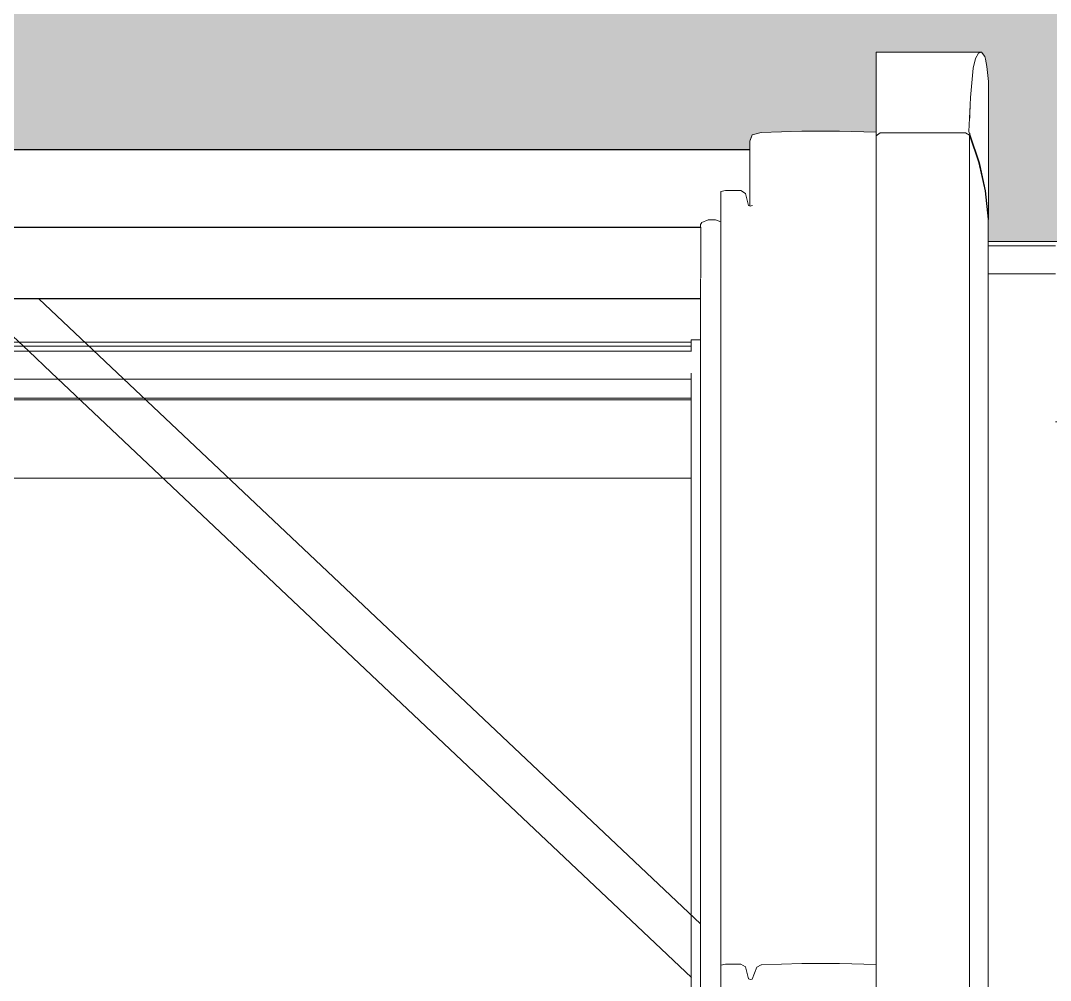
# Model space of a CAD drawing. Header units: metres. Extents: x -208 to 1512, y -277 to 123.
# Drawn here: x 16.6498 to 17.0942, y -2.5162 to -2.1022 of the extents above; entities that cross this region are included whole.
import ezdxf

# ---------------------------------------------------------------- set-up
doc = ezdxf.new("R2010")
doc.units = ezdxf.units.M
doc.header["$MEASUREMENT"] = 0
doc.linetypes.add('Wipeout_Contour', pattern=[1, 0, -1])
doc.layers.add('325 Dachfenster', color=7, linetype='Continuous')
doc.layers.add('330 Dachaufbau', color=7, linetype='Continuous')

# ---------------------------------------------------------------- blocks, each defined once
blk = doc.blocks.new('Dachfläche_22_4', base_point=(12.655, -4.6))
at = {"layer": '330 Dachaufbau', "linetype": 'Continuous', "lineweight": 0, "true_color": 0x000000}
h = blk.add_hatch(color=18, dxfattribs=at)
h.paths.add_polyline_path([(18.84003, -4.5), (18.83988, -4.54333), (18.83969, -4.6), (18.97043, -4.6), (18.98599, 0.07), (17.955, 0.07), (17.955, -0.77152), (16.205, -0.77152), (16.205, 0.07), (15.195, 0.07), (15.195, -0.4), (15.505, -0.4), (15.505, -0.73528), (12.655, -0.73528), (12.655, -4.5)])
h.paths.add_polyline_path([(17.93, -3.79873), (16.23, -3.79873), (16.23, -2.1975), (17.93, -2.1975)], flags=0)
h.paths.add_polyline_path([(14.99185, -2.1975), (14.99185, -3.79873), (13.29185, -3.79873), (13.29185, -2.1975)], flags=0)
at = {"color": 254, "linetype": 'Wipeout_Contour', "lineweight": 0, "ltscale": 68.932781}
blk.add_wipeout([(17.93, -2.22224), (17.93, -2.1975), (16.23, -2.1975), (16.23, -2.22224)], dxfattribs=at).dxf.layer = '330 Dachaufbau'
at = {"color": 254, "linetype": 'Wipeout_Contour', "lineweight": 0, "ltscale": 68.962485}
blk.add_wipeout([(17.93, -2.27528), (17.93, -2.2576), (16.23, -2.2576), (16.23, -2.27528)], dxfattribs=at).dxf.layer = '330 Dachaufbau'
at = {"layer": '330 Dachaufbau', "color": 7, "linetype": 'Continuous', "lineweight": 18, "flags": 128}
for points in [[(17.93, -2.1975), (16.23, -2.1975)], [(16.23, -2.27528), (17.93, -2.27528)]]:
    blk.add_lwpolyline(points, dxfattribs=at)
at = {"color": 254, "linetype": 'Wipeout_Contour', "lineweight": 0, "ltscale": 68.948603}
blk.add_wipeout([(17.93, -2.2576), (17.93, -2.22224), (16.23, -2.22224), (16.23, -2.2576)], dxfattribs=at).dxf.layer = '330 Dachaufbau'
blk = doc.blocks.new('VELUX SlopeRoofBundle[16]_4')
at = {"color": 254, "linetype": 'Wipeout_Contour', "lineweight": 0, "ltscale": 68.746738}
blk.add_wipeout([(17.01905, -2.13533), (17.05968, -2.13533), (17.06089, -2.1228), (17.01905, -2.1228)], dxfattribs=at).dxf.layer = '325 Dachfenster'
at = {"color": 254, "linetype": 'Wipeout_Contour', "lineweight": 0, "ltscale": 134.351918}
blk.add_wipeout([(16.34035, -2.2132), (16.34045, -2.21347), (16.34045, -2.21425), (16.94325, -2.21425), (16.94325, -2.21347), (16.94335, -2.2132), (16.94335, -2.21235), (16.34035, -2.21235)], dxfattribs=at).dxf.layer = '325 Dachfenster'
at = {"color": 254, "linetype": 'Wipeout_Contour', "lineweight": 0, "ltscale": 86.564569}
blk.add_wipeout([(17.06735, -2.21148), (17.06735, -2.21296), (17.06735, -2.22338), (17.08185, -2.22338), (17.08185, -2.21147)], dxfattribs=at).dxf.layer = '325 Dachfenster'
at = {"color": 254, "linetype": 'Wipeout_Contour', "lineweight": 0, "ltscale": 67.192939}
blk.add_wipeout([(16.34045, -2.22217), (16.94325, -2.22217), (16.94325, -2.2221), (16.34045, -2.2221)], dxfattribs=at).dxf.layer = '325 Dachfenster'
at = {"color": 254, "linetype": 'Wipeout_Contour', "lineweight": 0, "ltscale": 68.637783}
blk.add_wipeout([(16.95205, -2.50968), (16.95205, -2.69331), (16.95395, -2.69331), (16.95395, -2.50919)], dxfattribs=at).dxf.layer = '325 Dachfenster'
at = {"color": 254, "linetype": 'Wipeout_Contour', "lineweight": 0, "ltscale": 68.684308}
blk.add_wipeout([(16.96395, -2.51562), (16.96395, -2.69331), (16.96475, -2.69331), (16.96475, -2.51591)], dxfattribs=at).dxf.layer = '325 Dachfenster'
at = {"color": 254, "linetype": 'Wipeout_Contour', "lineweight": 0, "ltscale": 67.18753}
blk.add_wipeout([(16.34035, -2.21235), (16.94335, -2.21235), (16.94335, -2.2115), (16.34035, -2.2115)], dxfattribs=at).dxf.layer = '325 Dachfenster'
at = {"color": 254, "linetype": 'Wipeout_Contour', "lineweight": 0, "ltscale": 67.192207}
blk.add_wipeout([(16.34045, -2.21934), (16.34045, -2.2221), (16.94325, -2.2221), (16.94325, -2.21934)], dxfattribs=at).dxf.layer = '325 Dachfenster'
at = {"color": 254, "linetype": 'Wipeout_Contour', "lineweight": 0, "ltscale": 175.679304}
blk.add_wipeout([(17.06735, -2.22338), (17.06735, -2.75824), (17.06755, -2.76012), (17.06755, -2.76014), (17.06815, -2.76329), (17.06945, -2.77719), (17.06945, -2.79316), (17.06948, -2.84047), (17.08185, -2.84047), (17.08185, -2.22338)], dxfattribs=at).dxf.layer = '325 Dachfenster'
at = {"color": 254, "linetype": 'Wipeout_Contour', "lineweight": 0, "ltscale": 68.68742}
blk.add_wipeout([(16.96475, -2.51591), (16.96475, -2.69331), (16.96555, -2.69331), (16.96555, -2.51569)], dxfattribs=at).dxf.layer = '325 Dachfenster'
at = {"color": 254, "linetype": 'Wipeout_Contour', "lineweight": 0, "ltscale": 67.186012}
blk.add_wipeout([(16.34035, -2.2115), (16.94335, -2.2115), (16.94335, -2.20648), (16.34035, -2.20648)], dxfattribs=at).dxf.layer = '325 Dachfenster'
at = {"color": 254, "linetype": 'Wipeout_Contour', "lineweight": 0, "ltscale": 85.656647}
blk.add_wipeout([(17.08185, -2.22338), (17.09635, -2.22338), (17.09635, -2.21296), (17.09635, -2.21148), (17.08185, -2.21147)], dxfattribs=at).dxf.layer = '325 Dachfenster'
at = {"color": 254, "linetype": 'Wipeout_Contour', "lineweight": 0, "ltscale": 67.189046}
blk.add_wipeout([(16.34045, -2.21531), (16.94325, -2.21531), (16.94325, -2.21425), (16.34045, -2.21425)], dxfattribs=at).dxf.layer = '325 Dachfenster'
at = {"color": 254, "linetype": 'Wipeout_Contour', "lineweight": 0, "ltscale": 68.682794}
blk.add_wipeout([(16.96265, -2.51046), (16.96265, -2.69331), (16.96395, -2.69331), (16.96395, -2.51562)], dxfattribs=at).dxf.layer = '325 Dachfenster'
at = {"color": 254, "linetype": 'Wipeout_Contour', "lineweight": 0, "ltscale": 67.189492}
blk.add_wipeout([(16.34045, -2.21531), (16.34045, -2.21595), (16.94325, -2.21595), (16.94325, -2.21531)], dxfattribs=at).dxf.layer = '325 Dachfenster'
at = {"color": 254, "linetype": 'Wipeout_Contour', "lineweight": 0, "ltscale": 171.012503}
blk.add_wipeout([(17.08185, -2.22338), (17.08185, -2.84047), (17.09423, -2.84047), (17.09425, -2.79316), (17.09425, -2.77719), (17.09555, -2.76329), (17.09615, -2.76014), (17.09615, -2.76012), (17.09635, -2.75824), (17.09635, -2.22338)], dxfattribs=at).dxf.layer = '325 Dachfenster'
at = {"color": 254, "linetype": 'Wipeout_Contour', "lineweight": 0, "ltscale": 68.654228}
blk.add_wipeout([(16.95395, -2.69331), (16.96055, -2.69331), (16.96055, -2.50919), (16.95395, -2.50919)], dxfattribs=at).dxf.layer = '325 Dachfenster'
at = {"color": 254, "linetype": 'Wipeout_Contour', "lineweight": 0, "ltscale": 68.695451}
blk.add_wipeout([(16.96555, -2.51569), (16.96555, -2.69331), (16.96755, -2.69331), (16.96755, -2.51053)], dxfattribs=at).dxf.layer = '325 Dachfenster'
at = {"color": 254, "linetype": 'Wipeout_Contour', "lineweight": 0, "ltscale": 67.190761}
blk.add_wipeout([(16.34045, -2.21934), (16.94325, -2.21934), (16.94325, -2.21666), (16.34045, -2.21666)], dxfattribs=at).dxf.layer = '325 Dachfenster'
at = {"color": 254, "linetype": 'Wipeout_Contour', "lineweight": 0, "ltscale": 68.672439}
blk.add_wipeout([(16.96055, -2.50919), (16.96055, -2.69331), (16.96265, -2.69331), (16.96265, -2.51046)], dxfattribs=at).dxf.layer = '325 Dachfenster'
at = {"color": 254, "linetype": 'Wipeout_Contour', "lineweight": 0, "ltscale": 68.699367}
blk.add_wipeout([(16.96755, -2.51053), (16.96755, -2.69331), (16.96935, -2.69331), (16.96935, -2.50947)], dxfattribs=at).dxf.layer = '325 Dachfenster'
at = {"color": 254, "linetype": 'Wipeout_Contour', "lineweight": 0, "ltscale": 68.53981}
blk.add_wipeout([(16.96475, -2.18222), (16.96395, -2.18194), (16.96395, -2.51562), (16.96475, -2.51591)], dxfattribs=at).dxf.layer = '325 Dachfenster'
at = {"color": 254, "linetype": 'Wipeout_Contour', "lineweight": 0, "ltscale": 67.189848}
blk.add_wipeout([(16.34045, -2.21595), (16.34045, -2.21666), (16.94325, -2.21666), (16.94325, -2.21595)], dxfattribs=at).dxf.layer = '325 Dachfenster'
at = {"color": 254, "linetype": 'Wipeout_Contour', "lineweight": 0, "ltscale": 68.737285}
blk.add_wipeout([(16.96935, -2.50947), (16.96935, -2.69331), (16.98695, -2.69331), (16.98695, -2.50891)], dxfattribs=at).dxf.layer = '325 Dachfenster'
at = {"color": 254, "linetype": 'Wipeout_Contour', "lineweight": 0, "ltscale": 101.894032}
blk.add_wipeout([(16.96545, -2.18204), (16.96475, -2.18222), (16.96475, -2.51591), (16.96555, -2.51569), (16.96555, -2.18197), (16.96545, -2.182)], dxfattribs=at).dxf.layer = '325 Dachfenster'
at = {"color": 254, "linetype": 'Wipeout_Contour', "lineweight": 0, "ltscale": 68.803615}
blk.add_wipeout([(16.98695, -2.50891), (16.98695, -2.69331), (17.00315, -2.69331), (17.00315, -2.50891)], dxfattribs=at).dxf.layer = '325 Dachfenster'
at = {"color": 254, "linetype": 'Wipeout_Contour', "lineweight": 0, "ltscale": 68.533458}
blk.add_wipeout([(16.96265, -2.17678), (16.96265, -2.51046), (16.96395, -2.51562), (16.96395, -2.18194)], dxfattribs=at).dxf.layer = '325 Dachfenster'
at = {"color": 254, "linetype": 'Wipeout_Contour', "lineweight": 0, "ltscale": 85.632537}
blk.add_wipeout([(17.00315, -2.69331), (17.01905, -2.69331), (17.01905, -2.63963), (17.01905, -2.50942), (17.00315, -2.50891)], dxfattribs=at).dxf.layer = '325 Dachfenster'
at = {"color": 254, "linetype": 'Wipeout_Contour', "lineweight": 0, "ltscale": 68.508169}
blk.add_wipeout([(16.95395, -2.1755), (16.95395, -2.50919), (16.96055, -2.50919), (16.96055, -2.1755)], dxfattribs=at).dxf.layer = '325 Dachfenster'
at = {"color": 254, "linetype": 'Wipeout_Contour', "lineweight": 0, "ltscale": 68.546126}
blk.add_wipeout([(16.96555, -2.18197), (16.96555, -2.51569), (16.96755, -2.51053), (16.96755, -2.17681)], dxfattribs=at).dxf.layer = '325 Dachfenster'
at = {"color": 254, "linetype": 'Wipeout_Contour', "lineweight": 0, "ltscale": 68.721405}
blk.add_wipeout([(17.01905, -2.1757), (17.00315, -2.17519), (17.00315, -2.50891), (17.01905, -2.50942)], dxfattribs=at).dxf.layer = '325 Dachfenster'
at = {"layer": '325 Dachfenster', "linetype": 'Continuous', "lineweight": 0, "flags": 128}
for points in [[(16.96395, -2.51562), (16.96475, -2.51591)], [(16.96475, -2.51591), (16.96555, -2.51569)]]:
    blk.add_lwpolyline(points, dxfattribs=at)
at = {"color": 254, "linetype": 'Wipeout_Contour', "lineweight": 0, "ltscale": 68.49134}
blk.add_wipeout([(16.95205, -2.50968), (16.95395, -2.50919), (16.95395, -2.1755), (16.95205, -2.176)], dxfattribs=at).dxf.layer = '325 Dachfenster'
at = {"color": 254, "linetype": 'Wipeout_Contour', "lineweight": 0, "ltscale": 68.525519}
blk.add_wipeout([(16.96055, -2.50919), (16.96265, -2.51046), (16.96265, -2.17678), (16.96055, -2.1755)], dxfattribs=at).dxf.layer = '325 Dachfenster'
at = {"color": 254, "linetype": 'Wipeout_Contour', "lineweight": 0, "ltscale": 68.590904}
blk.add_wipeout([(16.96935, -2.50947), (16.98695, -2.50891), (16.98695, -2.17519), (16.96935, -2.17575)], dxfattribs=at).dxf.layer = '325 Dachfenster'
at = {"layer": '325 Dachfenster', "linetype": 'Continuous', "lineweight": 0, "flags": 128}
for points in [[(16.96055, -2.50919), (16.96265, -2.51046)], [(16.96265, -2.51046), (16.96395, -2.51562)]]:
    blk.add_lwpolyline(points, dxfattribs=at)
at = {"color": 254, "linetype": 'Wipeout_Contour', "lineweight": 0, "ltscale": 68.552714}
blk.add_wipeout([(16.96755, -2.17681), (16.96755, -2.51053), (16.96935, -2.50947), (16.96935, -2.17575)], dxfattribs=at).dxf.layer = '325 Dachfenster'
at = {"color": 254, "linetype": 'Wipeout_Contour', "lineweight": 0, "ltscale": 68.657779}
blk.add_wipeout([(16.98695, -2.50891), (17.00315, -2.50891), (17.00315, -2.17519), (16.98695, -2.17519)], dxfattribs=at).dxf.layer = '325 Dachfenster'
at = {"color": 254, "linetype": 'Wipeout_Contour', "lineweight": 0, "ltscale": 235.247774}
blk.add_wipeout([(16.33165, -2.18898), (16.33405, -2.18816), (16.33715, -2.18823), (16.33995, -2.18936), (16.34045, -2.19021), (16.34045, -2.19134), (16.94325, -2.19134), (16.94325, -2.19021), (16.94375, -2.18936), (16.94655, -2.18823), (16.94965, -2.18816), (16.95205, -2.18898), (16.95205, -2.18441), (16.33165, -2.18441)], dxfattribs=at).dxf.layer = '325 Dachfenster'
at = {"layer": '325 Dachfenster', "linetype": 'Continuous', "lineweight": 0, "flags": 128}
for points in [[(16.96555, -2.51569), (16.96755, -2.51053)], [(16.96755, -2.51053), (16.96935, -2.50947)]]:
    blk.add_lwpolyline(points, dxfattribs=at)
at = {"color": 254, "linetype": 'Wipeout_Contour', "lineweight": 0, "ltscale": 119.631853}
blk.add_wipeout([(16.96455, -2.15426), (16.96455, -2.18215), (16.96475, -2.18222), (16.96545, -2.18204), (16.96545, -2.182), (16.96553, -2.18198), (16.96555, -2.1819)], dxfattribs=at).dxf.layer = '325 Dachfenster'
at = {"color": 254, "linetype": 'Wipeout_Contour', "lineweight": 0, "ltscale": 68.543658}
blk.add_wipeout([(16.95205, -2.18898), (16.94965, -2.18816), (16.94965, -2.69331), (16.95205, -2.69331)], dxfattribs=at).dxf.layer = '325 Dachfenster'
at = {"color": 254, "linetype": 'Wipeout_Contour', "lineweight": 0, "ltscale": 67.179669}
blk.add_wipeout([(16.34035, -2.20216), (16.94335, -2.20216), (16.94335, -2.19156), (16.34035, -2.19156)], dxfattribs=at).dxf.layer = '325 Dachfenster'
at = {"layer": '325 Dachfenster', "linetype": 'Continuous', "lineweight": 0, "flags": 128}
blk.add_lwpolyline([(16.95205, -2.50968), (16.95395, -2.50919), (16.96055, -2.50919)], dxfattribs=at)
at = {"color": 254, "linetype": 'Wipeout_Contour', "lineweight": 0, "ltscale": 50.771417}
blk.add_wipeout([(16.96455, -2.15426), (16.96556, -2.15159), (16.96555, -2.1515)], dxfattribs=at).dxf.layer = '325 Dachfenster'
at = {"color": 254, "linetype": 'Wipeout_Contour', "lineweight": 0, "ltscale": 67.176746}
blk.add_wipeout([(16.34035, -2.19156), (16.94335, -2.19156), (16.94335, -2.19134), (16.34035, -2.19134)], dxfattribs=at).dxf.layer = '325 Dachfenster'
at = {"color": 254, "linetype": 'Wipeout_Contour', "lineweight": 0, "ltscale": 67.183543}
blk.add_wipeout([(16.34035, -2.20216), (16.34035, -2.20648), (16.94335, -2.20648), (16.94335, -2.20216)], dxfattribs=at).dxf.layer = '325 Dachfenster'
at = {"color": 254, "linetype": 'Wipeout_Contour', "lineweight": 0, "ltscale": 68.757735}
blk.add_wipeout([(16.96556, -2.15159), (16.96455, -2.15426), (16.96555, -2.1819), (16.96755, -2.17681)], dxfattribs=at).dxf.layer = '325 Dachfenster'
at = {"color": 254, "linetype": 'Wipeout_Contour', "lineweight": 0, "ltscale": 138.232931}
blk.add_wipeout([(16.94325, -2.69331), (16.94375, -2.69331), (16.94375, -2.18936), (16.94325, -2.19021), (16.94325, -2.19134), (16.94335, -2.19134), (16.94335, -2.2132), (16.94325, -2.21347)], dxfattribs=at).dxf.layer = '325 Dachfenster'
at = {"color": 254, "linetype": 'Wipeout_Contour', "lineweight": 0, "ltscale": 50.783199}
blk.add_wipeout([(16.96555, -2.1515), (16.96935, -2.17575), (16.96935, -2.15044)], dxfattribs=at).dxf.layer = '325 Dachfenster'
at = {"color": 254, "linetype": 'Wipeout_Contour', "lineweight": 0, "ltscale": 68.521222}
blk.add_wipeout([(16.94375, -2.18936), (16.94375, -2.69331), (16.94655, -2.69331), (16.94655, -2.18823)], dxfattribs=at).dxf.layer = '325 Dachfenster'
at = {"layer": '325 Dachfenster', "linetype": 'Continuous', "lineweight": 0, "flags": 128}
for points in [[(16.94325, -2.19021), (16.94375, -2.18936)], [(16.94325, -2.19021), (16.94325, -2.19134)], [(16.34035, -2.19134), (16.94335, -2.19134)], [(16.94335, -2.19156), (16.94335, -2.19134)], [(16.94335, -2.2132), (16.94335, -2.21235), (16.94335, -2.2115), (16.94335, -2.20648), (16.94335, -2.20216), (16.94335, -2.19156)]]:
    blk.add_lwpolyline(points, dxfattribs=at)
at = {"color": 254, "linetype": 'Wipeout_Contour', "lineweight": 0, "ltscale": 51.372067}
blk.add_wipeout([(16.96555, -2.1515), (16.96755, -2.17681), (16.96935, -2.17575)], dxfattribs=at).dxf.layer = '325 Dachfenster'
at = {"color": 254, "linetype": 'Wipeout_Contour', "lineweight": 0, "ltscale": 68.532512}
blk.add_wipeout([(16.94655, -2.18823), (16.94655, -2.69331), (16.94965, -2.69331), (16.94965, -2.18816)], dxfattribs=at).dxf.layer = '325 Dachfenster'
at = {"color": 254, "linetype": 'Wipeout_Contour', "lineweight": 0, "ltscale": 134.722617}
blk.add_wipeout([(16.34045, -2.51658), (16.52759, -2.69331), (16.75611, -2.69331), (16.94325, -2.51658), (16.94325, -2.49183), (16.65773, -2.22217), (16.62598, -2.22217), (16.34045, -2.49183)], dxfattribs=at).dxf.layer = '325 Dachfenster'
at = {"layer": '325 Dachfenster', "linetype": 'Continuous', "lineweight": 0, "flags": 128}
for points in [[(16.96455, -2.15426), (16.96555, -2.1515)], [(16.94375, -2.18936), (16.94655, -2.18823)], [(16.94655, -2.18823), (16.94965, -2.18816)], [(16.94965, -2.18816), (16.95205, -2.18898)]]:
    blk.add_lwpolyline(points, dxfattribs=at)
at = {"color": 254, "linetype": 'Wipeout_Contour', "lineweight": 0, "ltscale": 68.4896}
blk.add_wipeout([(16.96935, -2.17575), (16.98695, -2.17519), (16.98695, -2.14987), (16.96935, -2.15044)], dxfattribs=at).dxf.layer = '325 Dachfenster'
at = {"color": 254, "linetype": 'Wipeout_Contour', "lineweight": 0, "ltscale": 67.162825}
blk.add_wipeout([(16.31915, -2.1579), (16.31915, -2.16985), (16.96455, -2.16985), (16.96455, -2.1579)], dxfattribs=at).dxf.layer = '325 Dachfenster'
at = {"color": 254, "linetype": 'Wipeout_Contour', "lineweight": 0, "ltscale": 50.476947}
blk.add_wipeout([(16.65773, -2.22217), (16.94325, -2.49183), (16.94325, -2.22217)], dxfattribs=at).dxf.layer = '325 Dachfenster'
at = {"layer": '325 Dachfenster', "linetype": 'Continuous', "lineweight": 0, "flags": 128}
for points in [[(16.94325, -2.21347), (16.94325, -2.69331)], [(16.34045, -2.2221), (16.94325, -2.2221)], [(16.34045, -2.22217), (16.94325, -2.22217)], [(16.65773, -2.22217), (16.94325, -2.49183)], [(16.64185, -2.23405), (16.65331, -2.24487), (16.66304, -2.25406), (16.93929, -2.51496)], [(16.93935, -2.23992), (16.93915, -2.24013)], [(16.94325, -2.23992), (16.93935, -2.23992)], [(16.34455, -2.24098), (16.93915, -2.24098)], [(16.34455, -2.24268), (16.93915, -2.24268)], [(16.93915, -2.24013), (16.93915, -2.24487)], [(16.34442, -2.24487), (16.93929, -2.24487)], [(16.34455, -2.25689), (16.93915, -2.25689)], [(16.93915, -2.25435), (16.93915, -2.69331)], [(16.34455, -2.26502), (16.93915, -2.26502)], [(16.34455, -2.2658), (16.93915, -2.2658)], [(16.34455, -2.29953), (16.93915, -2.29953)]]:
    blk.add_lwpolyline(points, dxfattribs=at)
at = {"color": 254, "linetype": 'Wipeout_Contour', "lineweight": 0, "ltscale": 68.557869}
blk.add_wipeout([(16.98695, -2.17519), (17.00315, -2.17519), (17.00315, -2.14987), (16.98695, -2.14987)], dxfattribs=at).dxf.layer = '325 Dachfenster'
at = {"color": 254, "linetype": 'Wipeout_Contour', "lineweight": 0, "ltscale": 67.159621}
blk.add_wipeout([(16.31915, -2.1579), (16.96455, -2.1579), (16.96455, -2.15783), (16.31915, -2.15783)], dxfattribs=at).dxf.layer = '325 Dachfenster'
at = {"color": 254, "linetype": 'Wipeout_Contour', "lineweight": 0, "ltscale": 268.681121}
blk.add_wipeout([(16.96455, -2.16985), (16.31915, -2.16985), (16.31915, -2.18215), (16.31975, -2.18194), (16.32105, -2.17678), (16.32315, -2.1755), (16.32975, -2.1755), (16.33165, -2.176), (16.33165, -2.18441), (16.95205, -2.18441), (16.95205, -2.176), (16.95395, -2.1755), (16.96055, -2.1755), (16.96265, -2.17678), (16.96395, -2.18194), (16.96455, -2.18215)], dxfattribs=at).dxf.layer = '325 Dachfenster'
at = {"layer": '325 Dachfenster', "linetype": 'Continuous', "lineweight": 0, "flags": 128}
for points in [[(16.31915, -2.15783), (16.96455, -2.15783)], [(16.95205, -2.176), (16.95395, -2.1755), (16.96055, -2.1755)], [(16.95205, -2.176), (16.95205, -2.50968), (16.95205, -2.69331)], [(16.96055, -2.1755), (16.96265, -2.17678)]]:
    blk.add_lwpolyline(points, dxfattribs=at)
at = {"color": 254, "linetype": 'Wipeout_Contour', "lineweight": 0, "ltscale": 68.620678}
blk.add_wipeout([(17.00315, -2.17519), (17.01905, -2.1757), (17.01905, -2.15039), (17.00315, -2.14987)], dxfattribs=at).dxf.layer = '325 Dachfenster'
at = {"color": 254, "linetype": 'Wipeout_Contour', "lineweight": 0, "ltscale": 69.533063}
blk.add_wipeout([(16.96555, -2.1819), (16.96553, -2.18198), (16.96555, -2.18197), (16.96755, -2.17681)], dxfattribs=at).dxf.layer = '325 Dachfenster'
at = {"layer": '325 Dachfenster', "linetype": 'Continuous', "lineweight": 0, "flags": 128}
for points in [[(16.96455, -2.18215), (16.96455, -2.15426)], [(16.96265, -2.17678), (16.96395, -2.18194)], [(16.96395, -2.18194), (16.96475, -2.18222)], [(16.96475, -2.18222), (16.96545, -2.18204)], [(16.96545, -2.18204), (16.96545, -2.182)], [(16.96553, -2.18198), (16.96555, -2.1819)]]:
    blk.add_lwpolyline(points, dxfattribs=at)
at = {"color": 254, "linetype": 'Wipeout_Contour', "lineweight": 0, "ltscale": 237.457774}
blk.add_wipeout([(17.05913, -2.15046), (17.01905, -2.15046), (17.01905, -2.15186), (17.02075, -2.15061), (17.05755, -2.15061), (17.05935, -2.15157), (17.06335, -2.16352), (17.06605, -2.17569), (17.06735, -2.18793), (17.06735, -2.18808), (17.06755, -2.18793), (17.06625, -2.17569), (17.06355, -2.16352), (17.05955, -2.15157)], dxfattribs=at).dxf.layer = '325 Dachfenster'
at = {"color": 254, "linetype": 'Wipeout_Contour', "lineweight": 0, "ltscale": 86.065077}
blk.add_wipeout([(17.06679, -2.12203), (17.06625, -2.11886), (17.06625, -2.17569), (17.06755, -2.18793), (17.06755, -2.12852)], dxfattribs=at).dxf.layer = '325 Dachfenster'
at = {"color": 254, "linetype": 'Wipeout_Contour', "lineweight": 0, "ltscale": 68.728364}
blk.add_wipeout([(17.01905, -2.15046), (17.05913, -2.15046), (17.05905, -2.15004), (17.01905, -2.15004)], dxfattribs=at).dxf.layer = '325 Dachfenster'
at = {"color": 254, "linetype": 'Wipeout_Contour', "lineweight": 0, "ltscale": 68.731778}
blk.add_wipeout([(17.05905, -2.15004), (17.05913, -2.15046), (17.05955, -2.15157), (17.05955, -2.13852)], dxfattribs=at).dxf.layer = '325 Dachfenster'
at = {"color": 254, "linetype": 'Wipeout_Contour', "lineweight": 0, "ltscale": 85.404846}
blk.add_wipeout([(17.05968, -2.13533), (17.01905, -2.13533), (17.01905, -2.15004), (17.05905, -2.15004), (17.05955, -2.13852)], dxfattribs=at).dxf.layer = '325 Dachfenster'
at = {"color": 254, "linetype": 'Wipeout_Contour', "lineweight": 0, "ltscale": 137.575668}
blk.add_wipeout([(17.05955, -2.13852), (17.05955, -2.15157), (17.06355, -2.16352), (17.06355, -2.11619), (17.06326, -2.11624), (17.06185, -2.11859), (17.06089, -2.1228), (17.05968, -2.13533)], dxfattribs=at).dxf.layer = '325 Dachfenster'
at = {"color": 254, "linetype": 'Wipeout_Contour', "lineweight": 0, "ltscale": 85.512714}
blk.add_wipeout([(17.01905, -2.11589), (17.01905, -2.11624), (17.06326, -2.11624), (17.06355, -2.11619), (17.06455, -2.11589)], dxfattribs=at).dxf.layer = '325 Dachfenster'
at = {"color": 254, "linetype": 'Wipeout_Contour', "lineweight": 0, "ltscale": 68.89324}
blk.add_wipeout([(17.02075, -2.15061), (17.02075, -2.72249), (17.05755, -2.72249), (17.05755, -2.15061)], dxfattribs=at).dxf.layer = '325 Dachfenster'
at = {"color": 254, "linetype": 'Wipeout_Contour', "lineweight": 0, "ltscale": 68.748311}
blk.add_wipeout([(17.01905, -2.11859), (17.06185, -2.11859), (17.06326, -2.11624), (17.01905, -2.11624)], dxfattribs=at).dxf.layer = '325 Dachfenster'
at = {"color": 254, "linetype": 'Wipeout_Contour', "lineweight": 0, "ltscale": 68.817174}
blk.add_wipeout([(17.02075, -2.15061), (17.01905, -2.15186), (17.01905, -2.72249), (17.02075, -2.72249)], dxfattribs=at).dxf.layer = '325 Dachfenster'
at = {"layer": '325 Dachfenster', "linetype": 'Continuous', "lineweight": 0, "flags": 128}
for points in [[(16.96555, -2.1515), (16.96935, -2.15044), (16.98695, -2.14987), (17.00315, -2.14987), (17.01905, -2.15039)], [(17.01905, -2.15046), (17.01905, -2.15004)], [(17.01905, -2.15186), (17.01905, -2.15046)], [(17.02075, -2.15061), (17.01905, -2.15186)], [(17.01905, -2.15186), (17.01905, -2.72249)], [(16.96935, -2.50947), (16.98695, -2.50891), (17.00315, -2.50891), (17.01905, -2.50942)]]:
    blk.add_lwpolyline(points, dxfattribs=at)
at = {"color": 254, "linetype": 'Wipeout_Contour', "lineweight": 0, "ltscale": 68.738358}
blk.add_wipeout([(17.01905, -2.11859), (17.01905, -2.1228), (17.06089, -2.1228), (17.06185, -2.11859)], dxfattribs=at).dxf.layer = '325 Dachfenster'
at = {"layer": '325 Dachfenster', "linetype": 'Continuous', "lineweight": 0, "flags": 128}
blk.add_lwpolyline([(17.01905, -2.15004), (17.01905, -2.13533), (17.01905, -2.1228), (17.01905, -2.11859), (17.01905, -2.11624), (17.01905, -2.11589)], dxfattribs=at)
at = {"color": 254, "linetype": 'Wipeout_Contour', "lineweight": 0, "ltscale": 102.8649}
blk.add_wipeout([(17.06355, -2.11619), (17.06355, -2.16352), (17.06625, -2.17569), (17.06625, -2.11886), (17.06586, -2.11774), (17.06455, -2.11589)], dxfattribs=at).dxf.layer = '325 Dachfenster'
at = {"layer": '325 Dachfenster', "linetype": 'Continuous', "lineweight": 0, "flags": 128}
blk.add_lwpolyline([(17.06455, -2.11589), (17.01905, -2.11589)], dxfattribs=at)
at = {"color": 254, "linetype": 'Wipeout_Contour', "lineweight": 0, "ltscale": 86.784065}
blk.add_wipeout([(17.05935, -2.15157), (17.05935, -2.72323), (17.05955, -2.72376), (17.06335, -2.73511), (17.06335, -2.16352)], dxfattribs=at).dxf.layer = '325 Dachfenster'
at = {"color": 254, "linetype": 'Wipeout_Contour', "lineweight": 0, "ltscale": 103.027402}
blk.add_wipeout([(17.05755, -2.72249), (17.05902, -2.72249), (17.0591, -2.72258), (17.05935, -2.72323), (17.05935, -2.15157), (17.05755, -2.15061)], dxfattribs=at).dxf.layer = '325 Dachfenster'
at = {"color": 254, "linetype": 'Wipeout_Contour', "lineweight": 0, "ltscale": 86.786604}
blk.add_wipeout([(17.06335, -2.16352), (17.06335, -2.73511), (17.06355, -2.73571), (17.06605, -2.74698), (17.06605, -2.17569)], dxfattribs=at).dxf.layer = '325 Dachfenster'
at = {"layer": '325 Dachfenster', "linetype": 'Continuous', "lineweight": 0, "flags": 128}
for points in [[(17.05905, -2.15004), (17.05955, -2.13852), (17.05968, -2.13533), (17.06089, -2.1228), (17.06185, -2.11859), (17.06326, -2.11624), (17.06355, -2.11619), (17.06455, -2.11589), (17.06586, -2.11774), (17.06625, -2.11886), (17.06679, -2.12203), (17.06755, -2.12852)], [(17.05755, -2.15061), (17.02075, -2.15061)], [(17.05935, -2.15157), (17.05755, -2.15061)], [(17.05905, -2.15004), (17.05913, -2.15046)], [(17.05935, -2.15157), (17.05935, -2.72323)]]:
    blk.add_lwpolyline(points, dxfattribs=at)
at = {"color": 254, "linetype": 'Wipeout_Contour', "lineweight": 0, "ltscale": 86.728176}
blk.add_wipeout([(17.06605, -2.17569), (17.06605, -2.74698), (17.06625, -2.74788), (17.06735, -2.75824), (17.06735, -2.18793)], dxfattribs=at).dxf.layer = '325 Dachfenster'
at = {"layer": '325 Dachfenster', "linetype": 'Continuous', "lineweight": 0, "flags": 128}
for points in [[(17.06755, -2.18793), (17.06755, -2.12852)], [(17.06755, -2.18793), (17.06625, -2.17569), (17.06355, -2.16352), (17.05955, -2.15157), (17.05913, -2.15046)], [(17.06735, -2.18793), (17.06605, -2.17569), (17.06335, -2.16352), (17.05935, -2.15157)], [(17.06735, -2.18793), (17.06735, -2.75824)], [(17.06735, -2.18808), (17.06755, -2.18793)], [(17.09635, -2.21148), (17.08185, -2.21147), (17.06735, -2.21148)]]:
    blk.add_lwpolyline(points, dxfattribs=at)
blk = doc.blocks.new('Dachfläche_32_4', base_point=(17.97185, -2.19932))
at = {"layer": '325 Dachfenster', "color": 7, "linetype": 'Continuous', "lineweight": 13, "true_color": 0xf4f4f4, "flags": 128}
for points in [[(17.06735, -2.19932), (17.09635, -2.19932)], [(16.93915, -2.31926), (16.34455, -2.31926)], [(16.34455, -2.3636), (16.93915, -2.3636)]]:
    blk.add_lwpolyline(points, dxfattribs=at)
at = {"layer": '325 Dachfenster', "linetype": 'Continuous', "lineweight": 0}
blk.add_blockref('VELUX SlopeRoofBundle[16]_4', (0, 0), dxfattribs=at)

msp = doc.modelspace()

# ---------------------------------------------------------------- block references
at = {"layer": '330 Dachaufbau', "color": 7, "linetype": 'Continuous', "lineweight": 18}
msp.add_blockref('Dachfläche_22_4', (12.655, -4.6), dxfattribs=at)

# ---------------------------------------------------------------- next in the draw order: block references
at = {"layer": '325 Dachfenster', "color": 7, "linetype": 'Continuous', "lineweight": 13, "true_color": 0xf4f4f4}
msp.add_blockref('Dachfläche_32_4', (17.97185, -2.19932), dxfattribs=at)

doc.saveas('drawing.dxf')
